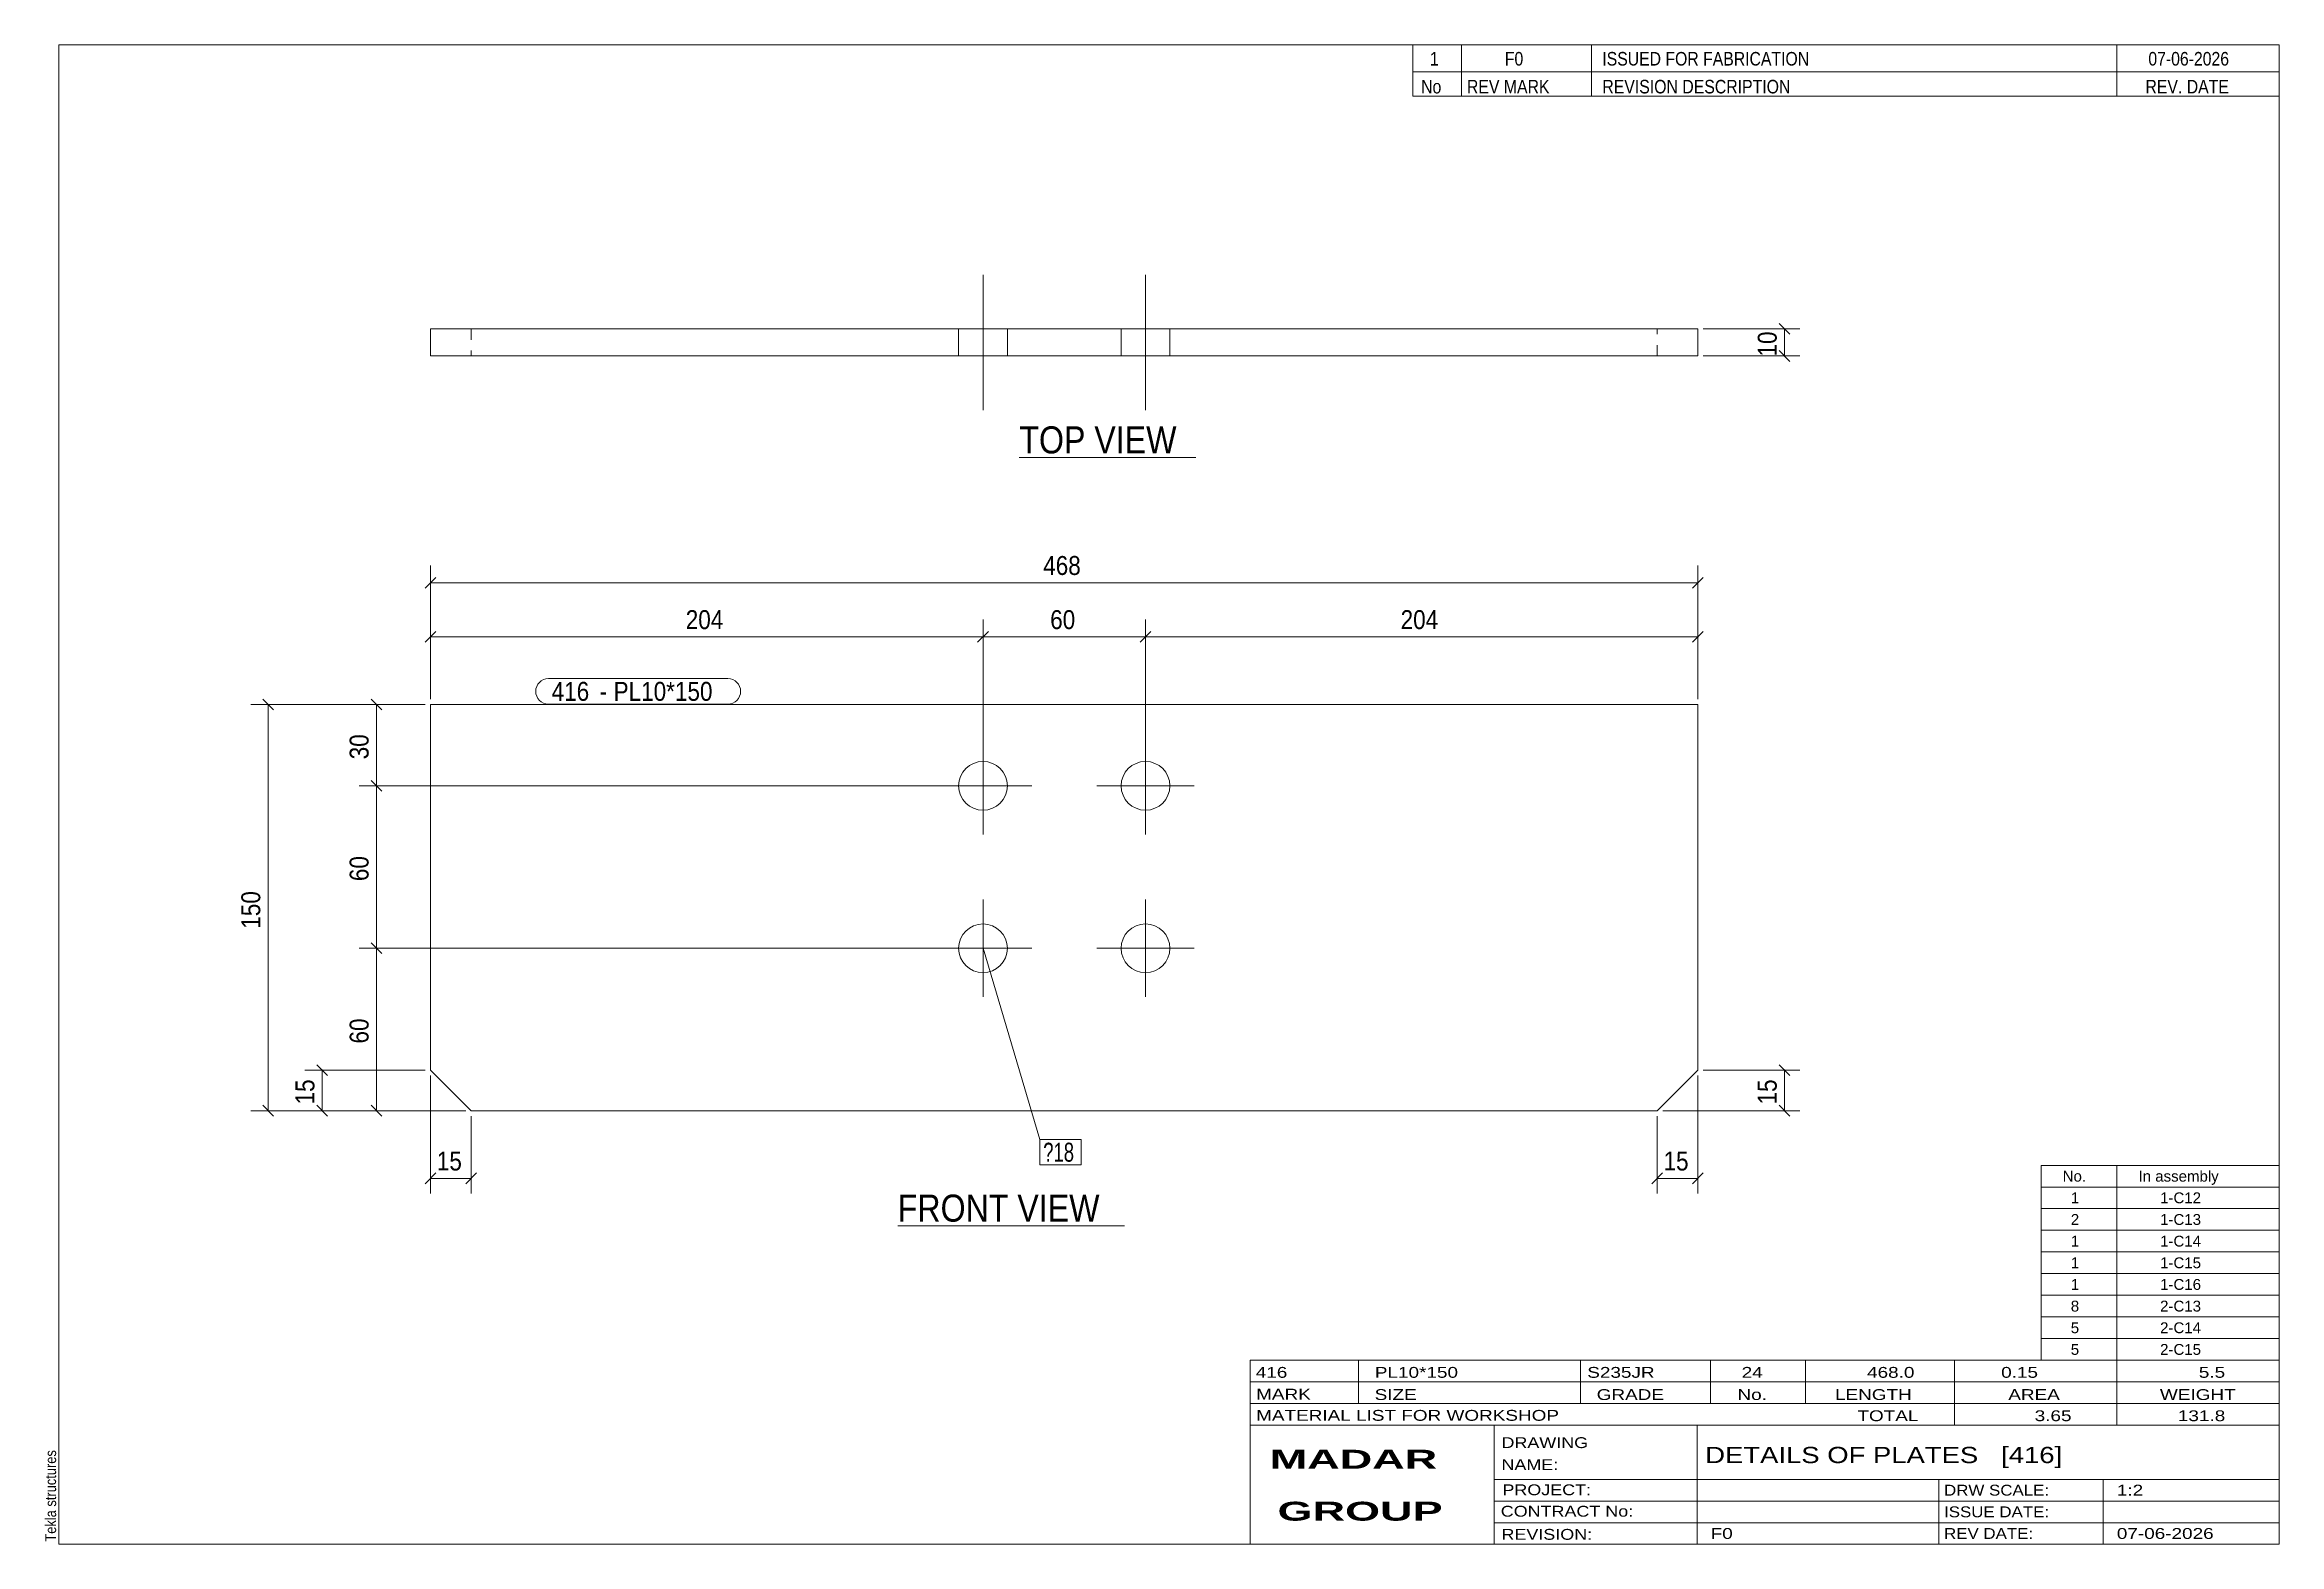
# Model space of a CAD drawing. Header units: millimetres. Extents: x 2 to 415, y 5 to 282.
import ezdxf

# ---------------------------------------------------------------- set-up
doc = ezdxf.new("R2010")
doc.units = ezdxf.units.MM
doc.linetypes.add('XKITLINE00', pattern=[0])
doc.linetypes.add('XKITLINE02', pattern=[4, 2, -2])
for name, color, linetype, lineweight in [('Bolt', 3, 'Continuous', 0), ('BoltMark', 7, 'Continuous', 0), ('Dimensions', 7, 'Continuous', 0), ('DrawingSheet', 5, 'Continuous', 0), ('OtherObjectType', 7, 'Continuous', 0), ('Part', 2, 'Continuous', 0), ('PartMark', 7, 'Continuous', 0)]:
    doc.layers.add(name, color=color, linetype=linetype, lineweight=lineweight)
doc.styles.add('ARIAL', font='ARIAL.TTF')
doc.styles.add('ARIAL_BOLD', font='ARIALBD.TTF')
doc.styles.add('ARIAL_NARROW', font='ARIALN.TTF')

# ---------------------------------------------------------------- blocks, each defined once
blk = doc.blocks.new('*A1')
at = {"layer": 'Bolt', "color": 3, "linetype": 'XKITLINE00', "lineweight": 0}
for p, q in [((175.65, 154.1), (175.65, 136.1)), ((205.65, 154.1), (205.65, 136.1)), ((166.65, 145.1), (184.65, 145.1)), ((196.65, 145.1), (214.65, 145.1)), ((175.65, 124.1), (175.65, 106.1)), ((205.65, 124.1), (205.65, 106.1)), ((166.65, 115.1), (184.65, 115.1)), ((196.65, 115.1), (214.65, 115.1))]:
    blk.add_line(p, q, dxfattribs=at)
for centre in [(175.65, 145.1), (205.65, 145.1), (175.65, 115.1), (205.65, 115.1)]:
    blk.add_circle(centre, 4.5, dxfattribs=at)
blk = doc.blocks.new('*A2')
at = {"layer": 'Part', "color": 2, "linetype": 'XKITLINE00', "lineweight": 0}
for p, q in [((307.65, 160.1), (73.65, 160.1)), ((73.65, 160.1), (73.65, 92.6)), ((307.65, 92.6), (307.65, 160.1)), ((81.15, 85.1), (73.65, 92.6)), ((300.15, 85.1), (307.65, 92.6)), ((300.15, 85.1), (81.15, 85.1))]:
    blk.add_line(p, q, dxfattribs=at)
blk = doc.blocks.new('*A3')
at = {"layer": 'Bolt', "color": 3, "linetype": 'XKITLINE00', "lineweight": 0}
for p, q in [((175.65, 214.5), (175.65, 239.5)), ((175.65, 214.5), (175.65, 239.5)), ((205.65, 214.5), (205.65, 239.5)), ((205.65, 214.5), (205.65, 239.5)), ((171.15, 229.5), (171.15, 224.5)), ((171.15, 229.5), (171.15, 224.5)), ((180.15, 229.5), (180.15, 224.5)), ((180.15, 229.5), (180.15, 224.5)), ((201.15, 229.5), (201.15, 224.5)), ((201.15, 229.5), (201.15, 224.5)), ((210.15, 229.5), (210.15, 224.5)), ((210.15, 229.5), (210.15, 224.5))]:
    blk.add_line(p, q, dxfattribs=at)
blk = doc.blocks.new('*A4')
at = {"layer": 'Part', "color": 2, "linetype": 'XKITLINE00', "lineweight": 0}
for p, q in [((307.65, 229.5), (73.65, 229.5)), ((73.65, 229.5), (73.65, 224.5)), ((307.65, 224.5), (307.65, 229.5)), ((307.65, 224.5), (73.65, 224.5))]:
    blk.add_line(p, q, dxfattribs=at)
at = {"layer": 'Part', "color": 7, "linetype": 'XKITLINE02', "lineweight": 0}
for p, q in [((81.15, 229.5), (81.15, 224.5)), ((300.15, 224.5), (300.15, 229.5))]:
    blk.add_line(p, q, dxfattribs=at)
blk = doc.blocks.new('*A5')
at = {"layer": 'DrawingSheet', "color": 5, "linetype": 'XKITLINE00', "lineweight": 0}
for p, q in [((415, 282), (5, 282)), ((5, 282), (5, 5)), ((415, 5), (415, 282)), ((5, 5), (415, 5))]:
    blk.add_line(p, q, dxfattribs=at)
at = {"layer": 'DrawingSheet', "color": 5, "style": 'ARIAL', "width": 0.85}
blk.add_text('Tekla structures', height=2, rotation=90, dxfattribs=at).set_placement((4.5, 5.5))
blk = doc.blocks.new('*A6')
at = {"layer": 'OtherObjectType', "color": 7, "linetype": 'XKITLINE00', "lineweight": 0}
for p, q in [((371, 75), (415, 75)), ((371, 71), (371, 75)), ((385, 71), (385, 75)), ((415, 71), (415, 75)), ((371, 71), (415, 71)), ((371, 67), (371, 71)), ((385, 67), (385, 71)), ((415, 67), (415, 71)), ((371, 67), (415, 67)), ((371, 63), (371, 67)), ((385, 63), (385, 67)), ((415, 63), (415, 67)), ((371, 63), (415, 63)), ((371, 59), (371, 63)), ((385, 59), (385, 63)), ((415, 59), (415, 63)), ((371, 59), (415, 59)), ((371, 55), (371, 59)), ((385, 55), (385, 59)), ((415, 55), (415, 59)), ((371, 55), (415, 55)), ((371, 51), (371, 55)), ((385, 51), (385, 55)), ((415, 51), (415, 55)), ((371, 51), (415, 51)), ((371, 47), (371, 51)), ((385, 47), (385, 51)), ((415, 47), (415, 51)), ((371, 47), (415, 47)), ((371, 43), (371, 47)), ((385, 43), (385, 47)), ((415, 43), (415, 47)), ((371, 43), (415, 43)), ((371, 39), (371, 43)), ((385, 39), (385, 43)), ((415, 39), (415, 43)), ((371, 39), (415, 39))]:
    blk.add_line(p, q, dxfattribs=at)
at = {"layer": 'OtherObjectType', "color": 7, "style": 'ARIAL_NARROW', "width": 1.211571}
for s, p in [('No.', (375, 72)), ('In assembly', (389, 72)), ('2', (376.5, 64)), ('1', (376.5, 68)), ('1-C12', (392.99, 68)), ('1-C13', (392.99, 64)), ('1', (376.5, 60)), ('1-C14', (392.99, 60)), ('1', (376.5, 56)), ('1-C15', (392.99, 56)), ('1', (376.5, 52)), ('1-C16', (392.99, 52)), ('8', (376.5, 48)), ('2-C13', (392.99, 48)), ('5', (376.5, 44)), ('2-C14', (392.99, 44)), ('5', (376.5, 40)), ('2-C15', (392.99, 40))]:
    blk.add_text(s, height=2, dxfattribs=at).set_placement(p)
blk = doc.blocks.new('*A7')
at = {"layer": 'OtherObjectType', "color": 7, "linetype": 'XKITLINE00', "lineweight": 0}
for p, q in [((255, 282), (415, 282)), ((415, 282), (255, 282)), ((255, 282), (255, 277)), ((264, 282), (264, 277)), ((288, 282), (288, 277)), ((385, 282), (385, 277)), ((415, 282), (415, 277)), ((255, 277), (415, 277)), ((255, 277), (255, 272.5)), ((255, 277), (415, 277)), ((264, 277), (264, 272.5)), ((288, 277), (288, 272.5)), ((385, 277), (385, 272.5)), ((415, 277), (415, 272.5)), ((415, 272.5), (255, 272.5))]:
    blk.add_line(p, q, dxfattribs=at)
at = {"layer": 'OtherObjectType', "color": 7, "style": 'ARIAL_NARROW'}
for s, width, p in [('1', 1.017001, (258.16, 278.15)), ('F0', 1.017001, (272, 278.15)), ('ISSUED FOR FABRICATION', 1.017001, (290, 278.15)), ('07-06-2026', 1.017001, (390.82, 278.15)), ('No', 1.02, (256.54, 273)), ('REV MARK', 1.02, (265, 273)), ('REVISION DESCRIPTION', 1.02, (290, 273)), ('REV. DATE', 1.02, (390.28, 273))]:
    blk.add_text(s, height=2.5, dxfattribs=dict(at, width=width)).set_placement(p)
blk = doc.blocks.new('*A8')
at = {"layer": 'OtherObjectType', "color": 7, "linetype": 'XKITLINE00', "lineweight": 0}
for p, q in [((225, 39), (415, 39)), ((225, 39), (225, 35)), ((225, 39), (415, 39)), ((245, 35), (245, 39)), ((286, 35), (286, 39)), ((310, 35), (310, 39)), ((327.5, 35), (327.5, 39)), ((355, 35), (355, 39)), ((385, 35), (385, 39)), ((415, 35), (415, 39)), ((225, 35), (415, 35)), ((225, 35), (225, 5)), ((225, 35), (415, 35)), ((245, 31), (245, 35)), ((286, 31), (286, 35)), ((310, 31), (310, 35)), ((327.5, 31), (327.5, 35)), ((355, 31), (355, 35)), ((385, 31), (385, 35)), ((415, 31), (415, 35)), ((225, 31), (415, 31)), ((355, 27), (355, 31)), ((385, 27), (385, 31)), ((415, 27), (415, 31)), ((225, 27), (415, 27)), ((270, 21), (270, 27)), ((307.5, 17), (307.5, 27)), ((415, 21), (415, 27)), ((270, 21), (270, 5)), ((415, 17), (415, 21)), ((270, 17), (415, 17)), ((307.5, 5), (307.5, 17)), ((352.16, 13), (352.16, 17)), ((382.5, 5), (382.5, 17)), ((415, 13), (415, 17)), ((270, 13), (415, 13)), ((352.16, 5), (352.16, 13)), ((415, 9), (415, 13)), ((270, 9), (415, 9)), ((415, 5), (415, 9)), ((225, 5), (415, 5)), ((262.5, 5), (415, 5))]:
    blk.add_line(p, q, dxfattribs=at)
at = {"layer": 'OtherObjectType', "color": 7, "style": 'ARIAL_NARROW'}
for s, height, width, p in [('416', 2, 1.525501, (226.01, 35.76)), ('PL10*150', 2, 1.525501, (248, 35.76)), ('S235JR', 2, 1.525501, (287.22, 35.76)), ('24', 2, 1.525501, (315.73, 35.76)), ('468.0', 2, 1.525501, (338.88, 35.76)), ('0.15', 2, 1.525501, (363.64, 35.76)), ('5.5', 2, 1.525501, (400.14, 35.76)), ('MARK', 2, 1.525501, (226.08, 31.73)), ('SIZE', 2, 1.525501, (247.96, 31.66)), ('GRADE', 2, 1.525501, (288.96, 31.66)), ('No.', 2, 1.525501, (314.96, 31.66)), ('LENGTH', 2, 1.525501, (332.96, 31.66)), ('AREA', 2, 1.525501, (364.96, 31.66)), ('WEIGHT', 2, 1.525501, (392.96, 31.66)), ('MATERIAL LIST FOR WORKSHOP', 2, 1.525501, (226.08, 27.82)), ('TOTAL', 2, 1.525501, (337.1, 27.75)), ('3.65', 2, 1.525501, (369.83, 27.75)), ('131.8', 2, 1.525501, (396.27, 27.75)), ('DRAWING', 2, 1.445, (271.38, 22.78)), ('NAME:', 2, 1.445, (271.38, 18.72)), ('DETAILS OF PLATES   [416]', 3, 1.474651, (309, 20)), ('PROJECT:', 2, 1.445, (271.55, 14.07)), ('DRW SCALE:', 2, 1.36, (353.1, 14)), ('1:2', 2, 1.525501, (385, 14)), ('CONTRACT No:', 2, 1.445, (271.25, 10.11)), ('ISSUE DATE:', 2, 1.36, (353.1, 10)), ('REVISION:', 2, 1.445, (271.38, 5.84)), ('F0', 2, 1.525501, (310, 6)), ('REV DATE:', 2, 1.36, (353.1, 6)), ('07-06-2026', 2, 1.525501, (385, 6))]:
    blk.add_text(s, height=height, dxfattribs=dict(at, width=width)).set_placement(p)
at = {"layer": 'OtherObjectType', "color": 1, "style": 'ARIAL_BOLD', "width": 1.7}
for s, p in [('MADAR ', (228.58, 18.97)), ('GROUP', (230.03, 9.37))]:
    blk.add_text(s, height=3.5, dxfattribs=at).set_placement(p)
blk = doc.blocks.new('*A9')
at = {"layer": 'Dimensions', "color": 7, "linetype": 'XKITLINE00', "lineweight": 0}
for p, q in [((73.65, 161.1), (73.65, 185.8)), ((307.65, 161.1), (307.65, 185.8)), ((74.64, 183.59), (72.66, 181.61)), ((73.65, 182.6), (307.65, 182.6)), ((308.64, 183.59), (306.66, 181.61))]:
    blk.add_line(p, q, dxfattribs=at)
at = {"layer": 'Dimensions', "color": 3}
for p in [(73.65, 182.6), (307.65, 182.6)]:
    blk.add_point(p, dxfattribs=at)
at = {"layer": 'Dimensions', "color": 3, "style": 'ARIAL', "width": 0.85}
blk.add_text('468', height=3.5, dxfattribs=at).set_placement((186.76, 184.05))
blk = doc.blocks.new('*A10')
at = {"layer": 'Dimensions', "color": 7, "linetype": 'XKITLINE00', "lineweight": 0}
for p, q in [((74.64, 173.59), (72.66, 171.61)), ((73.65, 161.1), (73.65, 175.8)), ((176.64, 173.59), (174.66, 171.61)), ((175.65, 146.1), (175.65, 175.8)), ((73.65, 172.6), (175.65, 172.6))]:
    blk.add_line(p, q, dxfattribs=at)
at = {"layer": 'Dimensions', "color": 3}
for p in [(73.65, 172.6), (175.65, 172.6)]:
    blk.add_point(p, dxfattribs=at)
at = {"layer": 'Dimensions', "color": 3, "style": 'ARIAL', "width": 0.85}
blk.add_text('204', height=3.5, dxfattribs=at).set_placement((120.76, 174.05))
blk = doc.blocks.new('*A11')
at = {"layer": 'Dimensions', "color": 7, "linetype": 'XKITLINE00', "lineweight": 0}
for p, q in [((176.64, 173.59), (174.66, 171.61)), ((175.65, 146.1), (175.65, 175.8)), ((206.64, 173.59), (204.66, 171.61)), ((205.65, 146.1), (205.65, 175.8)), ((175.65, 172.6), (205.65, 172.6))]:
    blk.add_line(p, q, dxfattribs=at)
at = {"layer": 'Dimensions', "color": 3}
for p in [(175.65, 172.6), (205.65, 172.6)]:
    blk.add_point(p, dxfattribs=at)
at = {"layer": 'Dimensions', "color": 3, "style": 'ARIAL', "width": 0.85}
blk.add_text('60', height=3.5, dxfattribs=at).set_placement((188.05, 174.05))
blk = doc.blocks.new('*A12')
at = {"layer": 'Dimensions', "color": 7, "linetype": 'XKITLINE00', "lineweight": 0}
for p, q in [((206.64, 173.59), (204.66, 171.61)), ((205.65, 146.1), (205.65, 175.8)), ((308.64, 173.59), (306.66, 171.61)), ((307.65, 161.1), (307.65, 175.8)), ((205.65, 172.6), (307.65, 172.6))]:
    blk.add_line(p, q, dxfattribs=at)
at = {"layer": 'Dimensions', "color": 3}
for p in [(205.65, 172.6), (307.65, 172.6)]:
    blk.add_point(p, dxfattribs=at)
at = {"layer": 'Dimensions', "color": 3, "style": 'ARIAL', "width": 0.85}
blk.add_text('204', height=3.5, dxfattribs=at).set_placement((252.76, 174.05))
blk = doc.blocks.new('*A13')
at = {"layer": 'Dimensions', "color": 7, "linetype": 'XKITLINE00', "lineweight": 0}
for p, q in [((73.65, 91.6), (73.65, 69.8)), ((81.15, 84.1), (81.15, 69.8)), ((74.64, 73.59), (72.66, 71.61)), ((73.65, 72.6), (81.15, 72.6)), ((82.14, 73.59), (80.16, 71.61))]:
    blk.add_line(p, q, dxfattribs=at)
at = {"layer": 'Dimensions', "color": 3}
for p in [(73.65, 72.6), (81.15, 72.6)]:
    blk.add_point(p, dxfattribs=at)
at = {"layer": 'Dimensions', "color": 3, "style": 'ARIAL', "width": 0.85}
blk.add_text('15', height=3.5, dxfattribs=at).set_placement((74.8, 74.05))
blk = doc.blocks.new('*A14')
at = {"layer": 'Dimensions', "color": 7, "linetype": 'XKITLINE00', "lineweight": 0}
for p, q in [((307.65, 91.6), (307.65, 69.8)), ((300.15, 84.1), (300.15, 69.8)), ((301.14, 73.59), (299.16, 71.61)), ((300.15, 72.6), (307.65, 72.6)), ((308.64, 73.59), (306.66, 71.61))]:
    blk.add_line(p, q, dxfattribs=at)
at = {"layer": 'Dimensions', "color": 3}
for p in [(300.15, 72.6), (307.65, 72.6)]:
    blk.add_point(p, dxfattribs=at)
at = {"layer": 'Dimensions', "color": 3, "style": 'ARIAL', "width": 0.85}
blk.add_text('15', height=3.5, dxfattribs=at).set_placement((301.3, 74.05))
blk = doc.blocks.new('*A15')
at = {"layer": 'Dimensions', "color": 7, "linetype": 'XKITLINE00', "lineweight": 0}
for p, q in [((42.66, 161.09), (44.64, 159.11)), ((72.65, 160.1), (40.45, 160.1)), ((43.65, 85.1), (43.65, 160.1)), ((80.15, 85.1), (40.45, 85.1)), ((42.66, 86.09), (44.64, 84.11))]:
    blk.add_line(p, q, dxfattribs=at)
at = {"layer": 'Dimensions', "color": 3}
for p in [(43.65, 160.1), (43.65, 85.1)]:
    blk.add_point(p, dxfattribs=at)
at = {"layer": 'Dimensions', "color": 3, "style": 'ARIAL', "width": 0.85}
blk.add_text('150', height=3.5, rotation=90.0002, dxfattribs=at).set_placement((42.2, 118.71))
blk = doc.blocks.new('*A16')
at = {"layer": 'Dimensions', "color": 7, "linetype": 'XKITLINE00', "lineweight": 0}
for p, q in [((72.65, 92.6), (50.45, 92.6)), ((52.66, 93.59), (54.64, 91.61)), ((53.65, 85.1), (53.65, 92.6)), ((80.15, 85.1), (50.45, 85.1)), ((52.66, 86.09), (54.64, 84.11))]:
    blk.add_line(p, q, dxfattribs=at)
at = {"layer": 'Dimensions', "color": 3}
for p in [(53.65, 92.6), (53.65, 85.1)]:
    blk.add_point(p, dxfattribs=at)
at = {"layer": 'Dimensions', "color": 3, "style": 'ARIAL', "width": 0.85}
blk.add_text('15', height=3.5, rotation=90.0002, dxfattribs=at).set_placement((52.2, 86.25))
blk = doc.blocks.new('*A17')
at = {"layer": 'Dimensions', "color": 7, "linetype": 'XKITLINE00', "lineweight": 0}
for p, q in [((308.65, 92.6), (326.45, 92.6)), ((322.66, 93.59), (324.64, 91.61)), ((323.65, 85.1), (323.65, 92.6)), ((301.15, 85.1), (326.45, 85.1)), ((322.66, 86.09), (324.64, 84.11))]:
    blk.add_line(p, q, dxfattribs=at)
at = {"layer": 'Dimensions', "color": 3}
for p in [(323.65, 92.6), (323.65, 85.1)]:
    blk.add_point(p, dxfattribs=at)
at = {"layer": 'Dimensions', "color": 3, "style": 'ARIAL', "width": 0.85}
blk.add_text('15', height=3.5, rotation=90.0002, dxfattribs=at).set_placement((322.2, 86.25))
blk = doc.blocks.new('*A18')
at = {"layer": 'Dimensions', "color": 7, "linetype": 'XKITLINE00', "lineweight": 0}
for p, q in [((62.66, 116.09), (64.64, 114.11)), ((174.65, 115.1), (60.45, 115.1)), ((63.65, 85.1), (63.65, 115.1)), ((80.15, 85.1), (60.45, 85.1)), ((62.66, 86.09), (64.64, 84.11))]:
    blk.add_line(p, q, dxfattribs=at)
at = {"layer": 'Dimensions', "color": 3}
for p in [(63.65, 115.1), (63.65, 85.1)]:
    blk.add_point(p, dxfattribs=at)
at = {"layer": 'Dimensions', "color": 3, "style": 'ARIAL', "width": 0.85}
blk.add_text('60', height=3.5, rotation=90.0002, dxfattribs=at).set_placement((62.2, 97.5))
blk = doc.blocks.new('*A19')
at = {"layer": 'Dimensions', "color": 7, "linetype": 'XKITLINE00', "lineweight": 0}
for p, q in [((174.65, 145.1), (60.45, 145.1)), ((62.66, 146.09), (64.64, 144.11)), ((63.65, 115.1), (63.65, 145.1)), ((62.66, 116.09), (64.64, 114.11)), ((174.65, 115.1), (60.45, 115.1))]:
    blk.add_line(p, q, dxfattribs=at)
at = {"layer": 'Dimensions', "color": 3}
for p in [(63.65, 145.1), (63.65, 115.1)]:
    blk.add_point(p, dxfattribs=at)
at = {"layer": 'Dimensions', "color": 3, "style": 'ARIAL', "width": 0.85}
blk.add_text('60', height=3.5, rotation=90.0002, dxfattribs=at).set_placement((62.2, 127.5))
blk = doc.blocks.new('*A20')
at = {"layer": 'Dimensions', "color": 7, "linetype": 'XKITLINE00', "lineweight": 0}
for p, q in [((62.66, 161.09), (64.64, 159.11)), ((72.65, 160.1), (60.45, 160.1)), ((63.65, 145.1), (63.65, 160.1)), ((174.65, 145.1), (60.45, 145.1)), ((62.66, 146.09), (64.64, 144.11))]:
    blk.add_line(p, q, dxfattribs=at)
at = {"layer": 'Dimensions', "color": 3}
for p in [(63.65, 160.1), (63.65, 145.1)]:
    blk.add_point(p, dxfattribs=at)
at = {"layer": 'Dimensions', "color": 3, "style": 'ARIAL', "width": 0.85}
blk.add_text('30', height=3.5, rotation=90.0002, dxfattribs=at).set_placement((62.2, 150))
blk = doc.blocks.new('*A21')
at = {"layer": 'BoltMark', "color": 7, "linetype": 'XKITLINE00', "lineweight": 0}
for p, q in [((175.65, 115.1), (186.17, 79.78)), ((186.17, 79.78), (193.75, 79.78)), ((186.17, 75.08), (186.17, 79.78)), ((193.75, 75.08), (193.75, 79.78)), ((186.17, 75.08), (193.75, 75.08))]:
    blk.add_line(p, q, dxfattribs=at)
at = {"layer": 'BoltMark', "color": 3, "style": 'ARIAL_NARROW', "width": 0.85}
blk.add_text('?18', height=3.5, dxfattribs=at).set_placement((186.77, 75.68))
blk = doc.blocks.new('*A22')
at = {"layer": 'PartMark', "color": 7, "linetype": 'XKITLINE00', "lineweight": 0}
for p, q in [((95.4, 164.9), (128.55, 164.9)), ((95.4, 160.2), (128.55, 160.2))]:
    blk.add_line(p, q, dxfattribs=at)
for centre, start, end in [((95.4, 162.55), 90, 270), ((128.55, 162.55), 270, 90)]:
    blk.add_arc(centre, 2.35, start, end, dxfattribs=at)
at = {"layer": 'PartMark', "color": 1, "style": 'ARIAL', "width": 0.85}
blk.add_text('416', height=3.5, dxfattribs=at).set_placement((96, 160.8))
at = {"layer": 'PartMark', "color": 3, "style": 'ARIAL', "width": 0.85}
for s, p in [('-', (104.84, 160.8)), ('PL10*150', (107.44, 160.8))]:
    blk.add_text(s, height=3.5, dxfattribs=at).set_placement(p)
blk = doc.blocks.new('*A23')
at = {"layer": 'OtherObjectType', "color": 7, "linetype": 'XKITLINE00', "lineweight": 0}
blk.add_line((159.9, 63.85), (201.75, 63.85), dxfattribs=at)
at = {"layer": 'OtherObjectType', "color": 3, "style": 'ARIAL', "width": 0.85}
blk.add_text('FRONT VIEW', height=5, dxfattribs=at).set_placement((159.9, 64.6))
blk = doc.blocks.new('*A24')
at = {"layer": 'Dimensions', "color": 7, "linetype": 'XKITLINE00', "lineweight": 0}
for p, q in [((308.65, 229.5), (326.45, 229.5)), ((322.66, 230.49), (324.64, 228.51)), ((323.65, 224.5), (323.65, 229.5)), ((308.65, 224.5), (326.45, 224.5)), ((322.66, 225.49), (324.64, 223.51))]:
    blk.add_line(p, q, dxfattribs=at)
at = {"layer": 'Dimensions', "color": 3}
for p in [(323.65, 229.5), (323.65, 224.5)]:
    blk.add_point(p, dxfattribs=at)
at = {"layer": 'Dimensions', "color": 3, "style": 'ARIAL', "width": 0.85}
blk.add_text('10', height=3.5, rotation=90.0002, dxfattribs=at).set_placement((322.2, 224.4))
blk = doc.blocks.new('*A25')
at = {"layer": 'OtherObjectType', "color": 7, "linetype": 'XKITLINE00', "lineweight": 0}
blk.add_line((182.35, 205.75), (214.95, 205.75), dxfattribs=at)
at = {"layer": 'OtherObjectType', "color": 3, "style": 'ARIAL', "width": 0.85}
blk.add_text('TOP VIEW', height=5, dxfattribs=at).set_placement((182.35, 206.5))

msp = doc.modelspace()

# ---------------------------------------------------------------- block references
at = {"lineweight": 0}
for name in ['*A5', '*A7', '*A3', '*A4', '*A24', '*A25', '*A9', '*A10', '*A11', '*A12', '*A15', '*A20', '*A22', '*A2', '*A1', '*A19', '*A18', '*A21', '*A16', '*A13', '*A14', '*A17', '*A6', '*A23', '*A8']:
    msp.add_blockref(name, (0, 0), dxfattribs=at)

doc.saveas('drawing.dxf')
